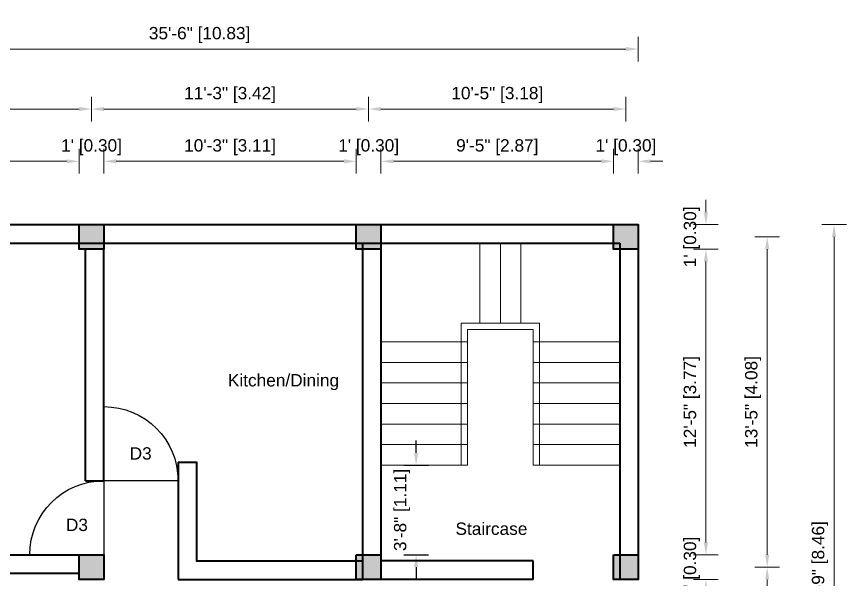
# Model space of a CAD drawing. Header units: feet. Extents: x 28652 to 66086, y -6769 to -640.
# Drawn here: x 43902.9 to 44306.1, y -1348.4 to -1074.8 of the extents above; entities that cross this region are included whole.
import ezdxf

# ---------------------------------------------------------------- set-up
doc = ezdxf.new("R2010")
doc.units = ezdxf.units.FT
doc.header["$LTSCALE"] = 50
doc.header["$MEASUREMENT"] = 0
doc.header["$PDMODE"] = 34
for name, color, linetype, lineweight in [('COLUMN', 145, 'Continuous', 40), ('DIMENSION', 142, 'Continuous', 13), ('stair', 140, 'Continuous', 18), ('wall', 6, 'Continuous', 40)]:
    doc.layers.add(name, color=color, linetype=linetype, lineweight=lineweight)
for name, color, linetype in [('Door & Windows', 92, 'Continuous'), ('Hatch', 30, 'Continuous'), ('Text', 7, 'Continuous')]:
    doc.layers.add(name, color=color, linetype=linetype)
doc.styles.add('1@100', font='arial.ttf', dxfattribs={"height": 6})
doc.styles.add('1@1000', font='arial.ttf', dxfattribs={"height": 60})
doc.styles.add('dimension', font='arial.ttf')
doc.dimstyles.new('1@100', dxfattribs={"dimscale": 0.1, "dimtxt": 60, "dimasz": 60, "dimexe": 60, "dimexo": 0, "dimgap": 30, "dimtad": 1, "dimdec": 0, "dimzin": 0, "dimdsep": 46, "dimlunit": 4, "dimtxsty": 'dimension', "dimcen": 0, "dimclrd": 256, "dimclre": 256, "dimclrt": 256, "dimadec": 0, "dimazin": 0, "dimtfac": 1, "dimtdec": 0, "dimtix": 1, "dimtofl": 0, "dimtmove": 0, "dimatfit": 3, "dimfxl": 60, "dimfxlon": 1, "dimtfillclr": 256, "dimtolj": 1, "dimtzin": 0, "dimlwd": -1, "dimlwe": -1, "dimarcsym": 0})

# ---------------------------------------------------------------- blocks, each defined once
blk = doc.blocks.new('column')
at = {"layer": 'Hatch'}
h = blk.add_hatch(color=256, dxfattribs=at)
h.dxf.hatch_style = 1
h.paths.add_polyline_path([(5267.64, 489.18), (5279.64, 489.18), (5279.64, 501.18), (5267.64, 501.18)])
at = {"layer": 'COLUMN'}
blk.add_lwpolyline([(5267.64, 501.18), (5279.64, 501.18), (5279.64, 489.18), (5267.64, 489.18)], close=True, dxfattribs=at)
blk = doc.blocks.new('*D112')
at = {"layer": 'Defpoints', "color": 0, "transparency": 16777216}
for p in [(43933.36, -1145.16), (43790.74, -1175.88), (43933.36, -1175.88)]:
    blk.add_point(p, dxfattribs=at)
at = {"layer": 'DIMENSION', "transparency": 16777216}
for p, q in [((43790.74, -1151.16), (43790.74, -1139.16)), ((43933.36, -1151.16), (43933.36, -1139.16)), ((43796.74, -1145.16), (43927.36, -1145.16))]:
    blk.add_line(p, q, dxfattribs=at)
for points in [[(43796.74, -1144.16), (43796.74, -1146.16), (43790.74, -1145.16)], [(43927.36, -1144.16), (43927.36, -1146.16), (43933.36, -1145.16)]]:
    blk.add_solid(points, dxfattribs=at)
at = {"layer": 'DIMENSION', "transparency": 16777216, "insert": (43862.05, -1138.31), "char_height": 6, "attachment_point": 5, "style": 'dimension'}
blk.add_mtext('\\A1;11\'-11" [3.62]', dxfattribs=at)
blk = doc.blocks.new('*D113')
at = {"layer": 'Defpoints', "color": 0, "transparency": 16777216}
for p in [(43945.36, -1145.16), (43933.36, -1175.88), (43945.36, -1181.88)]:
    blk.add_point(p, dxfattribs=at)
at = {"layer": 'DIMENSION', "transparency": 16777216}
for p, q in [((43933.36, -1151.16), (43933.36, -1139.16)), ((43945.36, -1151.16), (43945.36, -1139.16)), ((43927.36, -1145.16), (43921.36, -1145.16)), ((43951.36, -1145.16), (43957.36, -1145.16))]:
    blk.add_line(p, q, dxfattribs=at)
for points in [[(43927.36, -1144.16), (43927.36, -1146.16), (43933.36, -1145.16)], [(43951.36, -1144.16), (43951.36, -1146.16), (43945.36, -1145.16)]]:
    blk.add_solid(points, dxfattribs=at)
at = {"layer": 'DIMENSION', "transparency": 16777216, "insert": (43939.36, -1138.31), "char_height": 6, "attachment_point": 5, "style": 'dimension'}
blk.add_mtext("\\A1;1' [0.30]", dxfattribs=at)
blk = doc.blocks.new('*D114')
at = {"layer": 'Defpoints', "color": 0, "transparency": 16777216}
for p in [(44067.98, -1145.16), (43945.36, -1181.88), (44067.98, -1184.88)]:
    blk.add_point(p, dxfattribs=at)
at = {"layer": 'DIMENSION', "transparency": 16777216}
for p, q in [((43945.36, -1151.16), (43945.36, -1139.16)), ((44067.98, -1151.16), (44067.98, -1139.16)), ((43951.36, -1145.16), (44061.98, -1145.16))]:
    blk.add_line(p, q, dxfattribs=at)
for points in [[(43951.36, -1144.16), (43951.36, -1146.16), (43945.36, -1145.16)], [(44061.98, -1144.16), (44061.98, -1146.16), (44067.98, -1145.16)]]:
    blk.add_solid(points, dxfattribs=at)
at = {"layer": 'DIMENSION', "transparency": 16777216, "insert": (44006.67, -1138.31), "char_height": 6, "attachment_point": 5, "style": 'dimension'}
blk.add_mtext('\\A1;10\'-3" [3.11]', dxfattribs=at)
blk = doc.blocks.new('*D115')
at = {"layer": 'Defpoints', "color": 0, "transparency": 16777216}
for p in [(44079.98, -1145.16), (44067.98, -1184.88), (44079.98, -1184.88)]:
    blk.add_point(p, dxfattribs=at)
at = {"layer": 'DIMENSION', "transparency": 16777216}
for p, q in [((44067.98, -1151.16), (44067.98, -1139.16)), ((44079.98, -1151.16), (44079.98, -1139.16)), ((44061.98, -1145.16), (44055.98, -1145.16)), ((44085.98, -1145.16), (44091.98, -1145.16))]:
    blk.add_line(p, q, dxfattribs=at)
for points in [[(44061.98, -1144.16), (44061.98, -1146.16), (44067.98, -1145.16)], [(44085.98, -1144.16), (44085.98, -1146.16), (44079.98, -1145.16)]]:
    blk.add_solid(points, dxfattribs=at)
at = {"layer": 'DIMENSION', "transparency": 16777216, "insert": (44073.98, -1138.31), "char_height": 6, "attachment_point": 5, "style": 'dimension'}
blk.add_mtext("\\A1;1' [0.30]", dxfattribs=at)
blk = doc.blocks.new('*D116')
at = {"layer": 'Defpoints', "color": 0, "transparency": 16777216}
for p in [(44192.98, -1145.16), (44079.98, -1184.88), (44192.98, -1184.88)]:
    blk.add_point(p, dxfattribs=at)
at = {"layer": 'DIMENSION', "transparency": 16777216}
for p, q in [((44079.98, -1151.16), (44079.98, -1139.16)), ((44192.98, -1151.16), (44192.98, -1139.16)), ((44085.98, -1145.16), (44186.98, -1145.16))]:
    blk.add_line(p, q, dxfattribs=at)
for points in [[(44085.98, -1144.16), (44085.98, -1146.16), (44079.98, -1145.16)], [(44186.98, -1144.16), (44186.98, -1146.16), (44192.98, -1145.16)]]:
    blk.add_solid(points, dxfattribs=at)
at = {"layer": 'DIMENSION', "transparency": 16777216, "insert": (44136.48, -1138.31), "char_height": 6, "attachment_point": 5, "style": 'dimension'}
blk.add_mtext('\\A1;9\'-5" [2.87]', dxfattribs=at)
blk = doc.blocks.new('*D117')
at = {"layer": 'Defpoints', "color": 0, "transparency": 16777216}
for p in [(44204.98, -1145.16), (44192.98, -1184.88), (44204.98, -1184.88)]:
    blk.add_point(p, dxfattribs=at)
at = {"layer": 'DIMENSION', "transparency": 16777216}
for p, q in [((44192.98, -1151.16), (44192.98, -1139.16)), ((44204.98, -1151.16), (44204.98, -1139.16)), ((44186.98, -1145.16), (44180.98, -1145.16)), ((44210.98, -1145.16), (44216.98, -1145.16))]:
    blk.add_line(p, q, dxfattribs=at)
for points in [[(44186.98, -1144.16), (44186.98, -1146.16), (44192.98, -1145.16)], [(44210.98, -1144.16), (44210.98, -1146.16), (44204.98, -1145.16)]]:
    blk.add_solid(points, dxfattribs=at)
at = {"layer": 'DIMENSION', "transparency": 16777216, "insert": (44198.98, -1138.31), "char_height": 6, "attachment_point": 5, "style": 'dimension'}
blk.add_mtext("\\A1;1' [0.30]", dxfattribs=at)
blk = doc.blocks.new('*D118')
at = {"layer": 'Defpoints', "color": 0, "transparency": 16777216}
for p in [(43939.36, -1119.74), (43784.74, -1175.88), (43939.36, -1175.88)]:
    blk.add_point(p, dxfattribs=at)
at = {"layer": 'DIMENSION', "transparency": 16777216}
for p, q in [((43784.74, -1125.74), (43784.74, -1113.74)), ((43939.36, -1125.74), (43939.36, -1113.74)), ((43790.74, -1119.74), (43933.36, -1119.74))]:
    blk.add_line(p, q, dxfattribs=at)
for points in [[(43790.74, -1118.74), (43790.74, -1120.74), (43784.74, -1119.74)], [(43933.36, -1118.74), (43933.36, -1120.74), (43939.36, -1119.74)]]:
    blk.add_solid(points, dxfattribs=at)
at = {"layer": 'DIMENSION', "transparency": 16777216, "insert": (43862.05, -1112.89), "char_height": 6, "attachment_point": 5, "style": 'dimension'}
blk.add_mtext('\\A1;12\'-11" [3.93]', dxfattribs=at)
blk = doc.blocks.new('*D119')
at = {"layer": 'Defpoints', "color": 0, "transparency": 16777216}
for p in [(44073.98, -1119.74), (43939.36, -1175.88), (44073.98, -1175.88)]:
    blk.add_point(p, dxfattribs=at)
at = {"layer": 'DIMENSION', "transparency": 16777216}
for p, q in [((43939.36, -1125.74), (43939.36, -1113.74)), ((44073.98, -1125.74), (44073.98, -1113.74)), ((43945.36, -1119.74), (44067.98, -1119.74))]:
    blk.add_line(p, q, dxfattribs=at)
for points in [[(43945.36, -1118.74), (43945.36, -1120.74), (43939.36, -1119.74)], [(44067.98, -1118.74), (44067.98, -1120.74), (44073.98, -1119.74)]]:
    blk.add_solid(points, dxfattribs=at)
at = {"layer": 'DIMENSION', "transparency": 16777216, "insert": (44006.67, -1112.89), "char_height": 6, "attachment_point": 5, "style": 'dimension'}
blk.add_mtext('\\A1;11\'-3" [3.42]', dxfattribs=at)
blk = doc.blocks.new('*D120')
at = {"layer": 'Defpoints', "color": 0, "transparency": 16777216}
for p in [(44198.98, -1119.74), (44073.98, -1175.88), (44198.98, -1175.88)]:
    blk.add_point(p, dxfattribs=at)
at = {"layer": 'DIMENSION', "transparency": 16777216}
for p, q in [((44073.98, -1125.74), (44073.98, -1113.74)), ((44198.98, -1125.74), (44198.98, -1113.74)), ((44079.98, -1119.74), (44192.98, -1119.74))]:
    blk.add_line(p, q, dxfattribs=at)
for points in [[(44079.98, -1118.74), (44079.98, -1120.74), (44073.98, -1119.74)], [(44192.98, -1118.74), (44192.98, -1120.74), (44198.98, -1119.74)]]:
    blk.add_solid(points, dxfattribs=at)
at = {"layer": 'DIMENSION', "transparency": 16777216, "insert": (44136.48, -1112.89), "char_height": 6, "attachment_point": 5, "style": 'dimension'}
blk.add_mtext('\\A1;10\'-5" [3.18]', dxfattribs=at)
blk = doc.blocks.new('*D121')
at = {"layer": 'Defpoints', "color": 0, "transparency": 16777216}
for p in [(44204.98, -1090.59), (43778.74, -1175.88), (44204.98, -1175.88)]:
    blk.add_point(p, dxfattribs=at)
at = {"layer": 'DIMENSION', "transparency": 16777216}
for p, q in [((43778.74, -1096.59), (43778.74, -1084.59)), ((44204.98, -1096.59), (44204.98, -1084.59)), ((43784.74, -1090.59), (44198.98, -1090.59))]:
    blk.add_line(p, q, dxfattribs=at)
for points in [[(43784.74, -1089.59), (43784.74, -1091.59), (43778.74, -1090.59)], [(44198.98, -1089.59), (44198.98, -1091.59), (44204.98, -1090.59)]]:
    blk.add_solid(points, dxfattribs=at)
at = {"layer": 'DIMENSION', "transparency": 16777216, "insert": (43991.86, -1083.75), "char_height": 6, "attachment_point": 5, "style": 'dimension'}
blk.add_mtext('\\A1;35\'-6" [10.83]', dxfattribs=at)
blk = doc.blocks.new('*D125')
at = {"layer": 'Defpoints', "color": 0, "transparency": 16777216}
for p in [(44204.98, -1175.88), (44204.98, -1187.88), (44237.84, -1187.88)]:
    blk.add_point(p, dxfattribs=at)
at = {"layer": 'DIMENSION', "transparency": 16777216}
for p, q in [((44237.84, -1169.88), (44237.84, -1163.88)), ((44231.84, -1175.88), (44243.84, -1175.88)), ((44231.84, -1187.88), (44243.84, -1187.88)), ((44237.84, -1193.88), (44237.84, -1199.88))]:
    blk.add_line(p, q, dxfattribs=at)
for points in [[(44236.84, -1169.88), (44238.84, -1169.88), (44237.84, -1175.88)], [(44236.84, -1193.88), (44238.84, -1193.88), (44237.84, -1187.88)]]:
    blk.add_solid(points, dxfattribs=at)
at = {"layer": 'DIMENSION', "transparency": 16777216, "insert": (44230.99, -1181.88), "char_height": 6, "attachment_point": 5, "rotation": 90, "style": 'dimension'}
blk.add_mtext("\\A1;1' [0.30]", dxfattribs=at)
blk = doc.blocks.new('*D126')
at = {"layer": 'Defpoints', "color": 0, "transparency": 16777216}
for p in [(44204.98, -1187.88), (44204.98, -1336.41), (44237.84, -1336.41)]:
    blk.add_point(p, dxfattribs=at)
at = {"layer": 'DIMENSION', "transparency": 16777216}
for p, q in [((44231.84, -1187.88), (44243.84, -1187.88)), ((44237.84, -1193.88), (44237.84, -1330.41)), ((44231.84, -1336.41), (44243.84, -1336.41))]:
    blk.add_line(p, q, dxfattribs=at)
for points in [[(44236.84, -1193.88), (44238.84, -1193.88), (44237.84, -1187.88)], [(44236.84, -1330.41), (44238.84, -1330.41), (44237.84, -1336.41)]]:
    blk.add_solid(points, dxfattribs=at)
at = {"layer": 'DIMENSION', "transparency": 16777216, "insert": (44230.99, -1262.14), "char_height": 6, "attachment_point": 5, "rotation": 90, "style": 'dimension'}
blk.add_mtext('\\A1;12\'-5" [3.77]', dxfattribs=at)
blk = doc.blocks.new('*D127')
at = {"layer": 'Defpoints', "color": 0, "transparency": 16777216}
for p in [(44204.98, -1336.41), (44204.98, -1348.41), (44237.84, -1348.41)]:
    blk.add_point(p, dxfattribs=at)
at = {"layer": 'DIMENSION', "transparency": 16777216}
for p, q in [((44237.84, -1330.41), (44237.84, -1324.41)), ((44231.84, -1336.41), (44243.84, -1336.41)), ((44231.84, -1348.41), (44243.84, -1348.41)), ((44237.84, -1354.41), (44237.84, -1360.41))]:
    blk.add_line(p, q, dxfattribs=at)
for points in [[(44236.84, -1330.41), (44238.84, -1330.41), (44237.84, -1336.41)], [(44236.84, -1354.41), (44238.84, -1354.41), (44237.84, -1348.41)]]:
    blk.add_solid(points, dxfattribs=at)
at = {"layer": 'DIMENSION', "transparency": 16777216, "insert": (44230.99, -1342.41), "char_height": 6, "attachment_point": 5, "rotation": 90, "style": 'dimension'}
blk.add_mtext("\\A1;1' [0.30]", dxfattribs=at)
blk = doc.blocks.new('*D128')
at = {"layer": 'Defpoints', "color": 0, "transparency": 16777216}
for p in [(44204.98, -1348.41), (44204.98, -1496.94), (44237.84, -1496.94)]:
    blk.add_point(p, dxfattribs=at)
at = {"layer": 'DIMENSION', "transparency": 16777216}
for p, q in [((44231.84, -1348.41), (44243.84, -1348.41)), ((44237.84, -1354.41), (44237.84, -1490.94)), ((44231.84, -1496.94), (44243.84, -1496.94))]:
    blk.add_line(p, q, dxfattribs=at)
for points in [[(44236.84, -1354.41), (44238.84, -1354.41), (44237.84, -1348.41)], [(44236.84, -1490.94), (44238.84, -1490.94), (44237.84, -1496.94)]]:
    blk.add_solid(points, dxfattribs=at)
at = {"layer": 'DIMENSION', "transparency": 16777216, "insert": (44230.99, -1422.67), "char_height": 6, "attachment_point": 5, "rotation": 90, "style": 'dimension'}
blk.add_mtext('\\A1;12\'-5" [3.77]', dxfattribs=at)
blk = doc.blocks.new('*D166')
at = {"layer": 'Defpoints', "color": 0, "transparency": 16777216}
for p in [(44204.98, -1342.41), (44267.6, -1342.41), (44204.98, -1502.94)]:
    blk.add_point(p, dxfattribs=at)
at = {"layer": 'DIMENSION', "transparency": 16777216}
for p, q in [((44261.6, -1342.41), (44273.6, -1342.41)), ((44267.6, -1496.94), (44267.6, -1348.41)), ((44261.6, -1502.94), (44273.6, -1502.94))]:
    blk.add_line(p, q, dxfattribs=at)
for points in [[(44266.6, -1348.41), (44268.6, -1348.41), (44267.6, -1342.41)], [(44266.6, -1496.94), (44268.6, -1496.94), (44267.6, -1502.94)]]:
    blk.add_solid(points, dxfattribs=at)
at = {"layer": 'DIMENSION', "transparency": 16777216, "insert": (44260.75, -1422.67), "char_height": 6, "attachment_point": 5, "rotation": 90, "style": 'dimension'}
blk.add_mtext('\\A1;13\'-5" [4.08]', dxfattribs=at)
blk = doc.blocks.new('*D167')
at = {"layer": 'Defpoints', "color": 0, "transparency": 16777216}
for p in [(44204.98, -1181.88), (44267.6, -1181.88), (44204.98, -1342.41)]:
    blk.add_point(p, dxfattribs=at)
at = {"layer": 'DIMENSION', "transparency": 16777216}
for p, q in [((44261.6, -1181.88), (44273.6, -1181.88)), ((44267.6, -1336.41), (44267.6, -1187.88)), ((44261.6, -1342.41), (44273.6, -1342.41))]:
    blk.add_line(p, q, dxfattribs=at)
for points in [[(44266.6, -1187.88), (44268.6, -1187.88), (44267.6, -1181.88)], [(44266.6, -1336.41), (44268.6, -1336.41), (44267.6, -1342.41)]]:
    blk.add_solid(points, dxfattribs=at)
at = {"layer": 'DIMENSION', "transparency": 16777216, "insert": (44260.75, -1262.14), "char_height": 6, "attachment_point": 5, "rotation": 90, "style": 'dimension'}
blk.add_mtext('\\A1;13\'-5" [4.08]', dxfattribs=at)
blk = doc.blocks.new('*D52')
at = {"layer": 'Defpoints', "color": 0, "transparency": 16777216}
for p in [(44204.98, -1175.88), (44204.98, -1508.94), (44300.09, -1508.94)]:
    blk.add_point(p, dxfattribs=at)
at = {"layer": 'DIMENSION', "transparency": 16777216}
for p, q in [((44294.09, -1175.88), (44306.09, -1175.88)), ((44300.09, -1181.88), (44300.09, -1502.94)), ((44294.09, -1508.94), (44306.09, -1508.94))]:
    blk.add_line(p, q, dxfattribs=at)
for points in [[(44299.09, -1181.88), (44301.09, -1181.88), (44300.09, -1175.88)], [(44299.09, -1502.94), (44301.09, -1502.94), (44300.09, -1508.94)]]:
    blk.add_solid(points, dxfattribs=at)
at = {"layer": 'DIMENSION', "transparency": 16777216, "insert": (44293.24, -1342.41), "char_height": 6, "attachment_point": 5, "rotation": 90, "style": 'dimension'}
blk.add_mtext('\\A1;27\'-9" [8.46]', dxfattribs=at)
blk = doc.blocks.new('D2')
at = {"layer": 'Door & Windows'}
for p, q in [((10005.15, 378.11), (10005.15, 348.11)), ((10005.15, 348.11), (10035.15, 348.11))]:
    blk.add_line(p, q, dxfattribs=at)
blk.add_arc((10005.15, 348.11), 30, 0, 90, dxfattribs=at)
blk = doc.blocks.new('*D178')
at = {"transparency": 16777216}
for p, q in [((44097.04, -1286.88), (44097.04, -1280.88)), ((44091.04, -1292.88), (44103.04, -1292.88)), ((44091.04, -1336.41), (44103.04, -1336.41)), ((44097.04, -1342.41), (44097.04, -1348.41))]:
    blk.add_line(p, q, dxfattribs=at)
for points in [[(44096.04, -1286.88), (44098.04, -1286.88), (44097.04, -1292.88)], [(44096.04, -1342.41), (44098.04, -1342.41), (44097.04, -1336.41)]]:
    blk.add_solid(points, dxfattribs=at)
at = {"layer": 'Defpoints', "color": 0, "transparency": 16777216}
for p in [(44079.98, -1292.88), (44079.98, -1336.41), (44097.04, -1336.41)]:
    blk.add_point(p, dxfattribs=at)
at = {"transparency": 16777216, "insert": (44090.19, -1314.64), "char_height": 6, "attachment_point": 5, "rotation": 90, "style": 'dimension'}
blk.add_mtext('\\A1;3\'-8" [1.11]', dxfattribs=at)

msp = doc.modelspace()

# ---------------------------------------------------------------- linework, layer by layer
for p, q in [((43936.36, -1348.41), (43945.36, -1348.41)), ((44204.98, -1348.41), (44195.98, -1348.41))]:
    msp.add_line(p, q)
at = {"layer": 'stair'}
for p, q in [((44127.98, -1223.88), (44127.98, -1184.88)), ((44137.98, -1223.88), (44137.98, -1184.88)), ((44147.98, -1223.88), (44147.98, -1184.88)), ((44118.98, -1223.88), (44156.98, -1223.88)), ((44118.98, -1223.88), (44118.98, -1292.88)), ((44156.98, -1223.88), (44156.98, -1292.88)), ((44121.98, -1226.88), (44153.98, -1226.88)), ((44121.98, -1226.88), (44121.98, -1292.88)), ((44153.98, -1226.88), (44153.98, -1292.88)), ((44079.98, -1232.88), (44121.98, -1232.88)), ((44153.98, -1232.88), (44195.98, -1232.88)), ((44079.98, -1242.88), (44121.98, -1242.88)), ((44153.98, -1242.88), (44195.98, -1242.88)), ((44079.98, -1252.88), (44121.98, -1252.88)), ((44153.98, -1252.88), (44195.98, -1252.88)), ((44079.98, -1262.88), (44121.98, -1262.88)), ((44153.98, -1262.88), (44195.98, -1262.88)), ((44079.98, -1272.88), (44121.98, -1272.88)), ((44153.98, -1272.88), (44195.98, -1272.88)), ((44079.98, -1282.88), (44121.98, -1282.88)), ((44153.98, -1282.88), (44195.98, -1282.88)), ((44079.98, -1292.88), (44121.98, -1292.88)), ((44153.98, -1292.88), (44195.98, -1292.88))]:
    msp.add_line(p, q, dxfattribs=at)
at = {"layer": 'wall'}
for p, q in [((43778.74, -1175.88), (44204.98, -1175.88)), ((44204.98, -1175.88), (44204.98, -1348.41)), ((43787.74, -1184.88), (44195.98, -1184.88)), ((44070.98, -1184.88), (44070.98, -1348.41)), ((44079.98, -1184.88), (44079.98, -1348.41)), ((44195.98, -1184.88), (44195.98, -1348.41)), ((43936.36, -1300.41), (43936.36, -1187.88)), ((43945.36, -1300.41), (43945.36, -1187.88)), ((43981.36, -1291.41), (43981.36, -1348.41)), ((43936.36, -1300.41), (43945.36, -1300.41)), ((43790.74, -1336.41), (43933.36, -1336.41)), ((44153.98, -1339.41), (44079.98, -1339.41)), ((44079.98, -1339.41), (44079.98, -1348.41)), ((44153.98, -1348.41), (44153.98, -1339.41)), ((43790.74, -1345.41), (43933.36, -1345.41)), ((44153.98, -1348.41), (44079.98, -1348.41))]:
    msp.add_line(p, q, dxfattribs=at)
for points in [[(43981.36, -1291.41), (43990.36, -1291.41), (43990.36, -1339.41), (44070.98, -1339.41)], [(43981.36, -1348.41), (44070.98, -1348.41)]]:
    msp.add_lwpolyline(points, dxfattribs=at)

# ---------------------------------------------------------------- block references
for p in [(38665.72, -1677.06), (38800.33, -1677.06), (38925.33, -1677.06), (38665.72, -1837.59), (38800.33, -1837.59), (38925.33, -1837.59)]:
    msp.add_blockref('column', p)
at = {"xscale": -1.2, "yscale": 1.2, "zscale": 1.2, "rotation": 270}
msp.add_blockref('D2', (43527.63, -13306.59), dxfattribs=at)
at = {"xscale": -1.2, "yscale": 1.2, "zscale": 1.2}
msp.add_blockref('D2', (55951.54, -1754.14), dxfattribs=at)

# ---------------------------------------------------------------- texts
at = {"layer": 'Text', "char_height": 6}
for s, width, gutter_width, insert, attachment_point, style in [('Kitchen/Dining', 73.9895, 300, (44005.59, -1248.6), 1, '1@1000'), ('D3', 85.4632, 30, (43957.87, -1290.24), 7, '1@100'), ('D3', 85.4632, 30, (43926.9, -1324.97), 7, '1@100'), ('Staircase', 73.9895, 300, (44116.17, -1320.76), 1, '1@1000')]:
    msp.add_mtext_dynamic_manual_height_columns(s, width=width, gutter_width=gutter_width, heights=[0], dxfattribs=dict(at, insert=insert, attachment_point=attachment_point, style=style))

# ---------------------------------------------------------------- dimensions: what is measured, and where the dimension line sits
dim = msp.add_linear_dim(base=(44097.04, -1336.41), p1=(44079.98, -1292.88), p2=(44079.98, -1336.41), angle=90, dimstyle='1@100')
dim.commit()
dim.dimension.update_dxf_attribs({"geometry": '*D178', "text_midpoint": (44090.19, -1314.64)})
at = {"layer": 'DIMENSION'}
for base, p1, p2, picture, middle in [((44204.98, -1090.59), (43778.74, -1175.88), (44204.98, -1175.88), '*D121', (43991.86, -1083.75)), ((43939.36, -1119.74), (43784.74, -1175.88), (43939.36, -1175.88), '*D118', (43862.05, -1112.89)), ((44073.98, -1119.74), (43939.36, -1175.88), (44073.98, -1175.88), '*D119', (44006.67, -1112.89)), ((44198.98, -1119.74), (44073.98, -1175.88), (44198.98, -1175.88), '*D120', (44136.48, -1112.89)), ((43933.36, -1145.16), (43790.74, -1175.88), (43933.36, -1175.88), '*D112', (43862.05, -1138.31)), ((43945.36, -1145.16), (43933.36, -1175.88), (43945.36, -1181.88), '*D113', (43939.36, -1138.31)), ((44067.98, -1145.16), (43945.36, -1181.88), (44067.98, -1184.88), '*D114', (44006.67, -1138.31)), ((44079.98, -1145.16), (44067.98, -1184.88), (44079.98, -1184.88), '*D115', (44073.98, -1138.31)), ((44192.98, -1145.16), (44079.98, -1184.88), (44192.98, -1184.88), '*D116', (44136.48, -1138.31)), ((44204.98, -1145.16), (44192.98, -1184.88), (44204.98, -1184.88), '*D117', (44198.98, -1138.31))]:
    dim = msp.add_linear_dim(base=base, p1=p1, p2=p2, dimstyle='1@100', override={"dimtmove": 1}, dxfattribs=at)
    dim.commit()
    dim.dimension.update_dxf_attribs({"geometry": picture, "text_midpoint": middle})
for base, p1, p2, picture, middle in [((44237.84, -1187.88), (44204.98, -1175.88), (44204.98, -1187.88), '*D125', (44230.99, -1181.88)), ((44300.09, -1508.94), (44204.98, -1175.88), (44204.98, -1508.94), '*D52', (44293.24, -1342.41)), ((44267.6, -1181.88), (44204.98, -1342.41), (44204.98, -1181.88), '*D167', (44260.75, -1262.14)), ((44237.84, -1336.41), (44204.98, -1187.88), (44204.98, -1336.41), '*D126', (44230.99, -1262.14)), ((44237.84, -1348.41), (44204.98, -1336.41), (44204.98, -1348.41), '*D127', (44230.99, -1342.41)), ((44267.6, -1342.41), (44204.98, -1502.94), (44204.98, -1342.41), '*D166', (44260.75, -1422.67)), ((44237.84, -1496.94), (44204.98, -1348.41), (44204.98, -1496.94), '*D128', (44230.99, -1422.67))]:
    dim = msp.add_linear_dim(base=base, p1=p1, p2=p2, angle=90, dimstyle='1@100', override={"dimtmove": 1}, dxfattribs=at)
    dim.commit()
    dim.dimension.update_dxf_attribs({"geometry": picture, "text_midpoint": middle})

doc.saveas('drawing.dxf')
